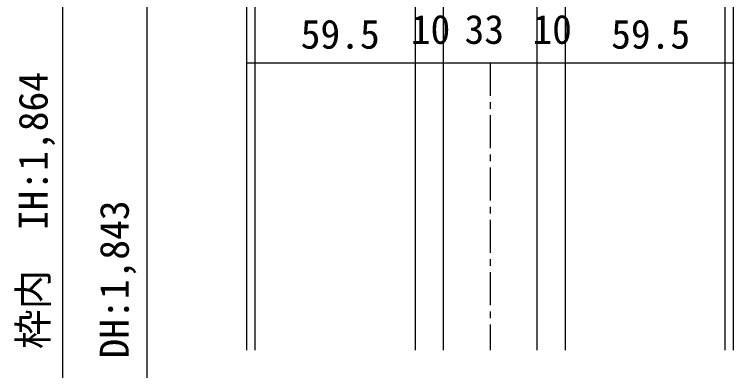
# Model space of a CAD drawing. Units: millimetres, scale not verified. Extents: x -800 to 800, y -554 to 554.
# Drawn here: x -589.4 to -335.2, y 178.2 to 303.9 of the extents above; entities that cross this region are included whole.
import ezdxf
from ezdxf.enums import TextEntityAlignment as Align

# ---------------------------------------------------------------- set-up
doc = ezdxf.new("R2010")
doc.units = ezdxf.units.MM
doc.header["$LTSCALE"] = 4
doc.linetypes.add('USER11', pattern=[4.619272, 2.886781, -0.577497, 0.577497, -0.577497])
doc.layers.add('2-0', color=7, linetype='Continuous', lineweight=25)
doc.styles.add('ＭＳ ゴシック', font='')
doc.styles.get('ＭＳ ゴシック').set_extended_font_data('MS Gothic')

msp = doc.modelspace()

# ---------------------------------------------------------------- linework, layer by layer
at = {"layer": '2-0'}
for p, q in [((-572.341, 444.201), (-572.341, 185.393)), ((-507.286, 185.392), (-507.286, 444.2)), ((-504.283, 185.392), (-504.283, 444.2)), ((-338.293, 185.392), (-338.293, 444.2)), ((-335.29, 185.392), (-335.29, 444.2)), ((-542.654, 408.202), (-542.654, 185.392)), ((-447.787, 408.202), (-447.787, 185.392)), ((-394.789, 408.202), (-394.789, 185.392)), ((-404.788, 399.902), (-404.788, 185.392)), ((-507.286, 286.77), (-335.29, 286.77)), ((-507.246, 286.774), (-507.246, 286.77)), ((-447.747, 286.774), (-447.747, 286.77)), ((-437.752, 286.774), (-437.752, 286.77)), ((-404.748, 286.774), (-404.748, 286.77)), ((-394.749, 286.774), (-394.749, 286.77)), ((-335.25, 286.774), (-335.249, 286.77)), ((-572.341, 185.392), (-572.341, 11.798)), ((-542.654, 185.392), (-542.654, 11.798))]:
    msp.add_line(p, q, dxfattribs=at)
at = {"layer": '2-0', "linetype": 'USER11'}
msp.add_line((-421.288, 286.77), (-421.288, 185.392), dxfattribs=at)
at = {"layer": '2-0'}
msp.add_lwpolyline([(-437.788, 185.392), (-437.788, 399.902), (-404.788, 399.902)], dxfattribs=at)
for centre, radius, start, end in [((-507.287, 286.77), 0.0397, 177.09099, 182.90901), ((-507.288, 286.771), 0.0391, 160.28316, 166.07248), ((-507.286, 286.77), 0.0409, 166.07827, 171.7669), ((-507.283, 286.77), 0.0434, 171.77213, 177.32017), ((-507.291, 286.77), 0.0352, 183.12524, 189.17985), ((-507.29, 286.77), 0.0365, 189.18109, 195.01795), ((-507.289, 286.77), 0.0379, 195.01719, 200.64968), ((-507.289, 286.771), 0.0378, 154.4285, 160.27717), ((-507.288, 286.771), 0.0393, 200.64748, 206.10284), ((-507.289, 286.771), 0.037, 148.5546, 154.42267), ((-507.286, 286.771), 0.0406, 206.09971, 211.4145), ((-507.29, 286.772), 0.0367, 142.69789, 148.54925), ((-507.286, 286.772), 0.0415, 211.41085, 216.62717), ((-507.29, 286.772), 0.0367, 136.8889, 142.69323), ((-507.285, 286.772), 0.0422, 216.62333, 221.78573), ((-507.285, 286.772), 0.0424, 221.78199, 226.93509), ((-507.289, 286.771), 0.0371, 131.15128, 136.88506), ((-507.289, 286.771), 0.0377, 125.50155, 131.14826), ((-507.285, 286.772), 0.0424, 226.93169, 232.11811), ((-507.285, 286.772), 0.042, 232.11532, 237.37364), ((-507.288, 286.77), 0.0386, 119.94975, 125.49928), ((-507.288, 286.769), 0.0397, 114.50051, 119.9481), ((-507.285, 286.772), 0.0414, 237.37172, 242.73431), ((-507.286, 286.771), 0.0407, 242.73359, 248.22413), ((-507.287, 286.768), 0.041, 109.15447, 114.49934), ((-507.287, 286.767), 0.0424, 103.90968, 109.15362), ((-507.286, 286.77), 0.0401, 248.2249, 253.85572), ((-507.287, 286.765), 0.044, 98.76295, 103.909), ((-507.286, 286.77), 0.0396, 253.85826, 259.6277), ((-507.286, 286.763), 0.0458, 93.71097, 98.76233), ((-507.286, 286.77), 0.0394, 259.63214, 265.52261), ((-507.286, 286.762), 0.0476, 88.75108, 93.71589), ((-507.286, 286.77), 0.0396, 265.52638, 271.50042), ((-507.286, 286.762), 0.0467, 83.77532, 88.78032), ((-507.286, 286.77), 0.0394, 271.49391, 277.43308), ((-507.286, 286.764), 0.0449, 78.67636, 83.7747), ((-507.286, 286.77), 0.0394, 277.43846, 283.27166), ((-507.286, 286.766), 0.0432, 73.48114, 78.67573), ((-507.286, 286.77), 0.0398, 283.27514, 288.97644), ((-507.285, 286.767), 0.0417, 68.18632, 73.48039), ((-507.286, 286.771), 0.0404, 288.97807, 294.53802), ((-507.285, 286.769), 0.0403, 62.7892, 68.18533), ((-507.287, 286.771), 0.0411, 294.53801, 299.96226), ((-507.284, 286.77), 0.0392, 57.28893, 62.78781), ((-507.287, 286.772), 0.0417, 299.9609, 305.26779), ((-507.284, 286.77), 0.0382, 51.68797, 57.28699), ((-507.287, 286.772), 0.0422, 305.2654, 310.48328), ((-507.283, 286.771), 0.0374, 45.99345, 51.68534), ((-507.287, 286.772), 0.0425, 310.48015, 315.64479), ((-507.283, 286.771), 0.0369, 40.21848, 45.99003), ((-507.287, 286.772), 0.0424, 315.64119, 320.79344), ((-507.283, 286.772), 0.0367, 34.38299, 40.21422), ((-507.287, 286.772), 0.0419, 320.78962, 325.97335), ((-507.283, 286.772), 0.0368, 28.51407, 34.37797), ((-507.286, 286.772), 0.0411, 325.96957, 331.22965), ((-507.283, 286.771), 0.0373, 22.64526, 28.50844), ((-507.285, 286.771), 0.04, 331.22621, 336.60629), ((-507.284, 286.771), 0.0384, 16.81517, 22.63931), ((-507.284, 286.771), 0.0386, 336.60357, 342.14341), ((-507.286, 286.77), 0.0399, 11.06512, 16.80923), ((-507.283, 286.77), 0.0372, 342.14186, 347.87389), ((-507.288, 286.77), 0.042, 5.43643, 11.05956), ((-507.282, 286.77), 0.0359, 347.87405, 353.81917), ((-507.28, 286.77), 0.0347, 353.8216, 359.98446), ((-447.788, 286.77), 0.0397, 177.09099, 182.90901), ((-447.789, 286.771), 0.0391, 160.28316, 166.07248), ((-447.787, 286.77), 0.0409, 166.07827, 171.7669), ((-447.784, 286.77), 0.0434, 171.77213, 177.32017), ((-447.792, 286.77), 0.0352, 183.12524, 189.17985), ((-447.791, 286.77), 0.0365, 189.18109, 195.01795), ((-447.79, 286.77), 0.0379, 195.01719, 200.64968), ((-447.79, 286.771), 0.0378, 154.4285, 160.27717), ((-447.788, 286.771), 0.0393, 200.64748, 206.10284), ((-447.79, 286.771), 0.037, 148.5546, 154.42267), ((-447.787, 286.771), 0.0406, 206.09971, 211.4145), ((-447.791, 286.772), 0.0367, 142.69789, 148.54925), ((-447.787, 286.772), 0.0415, 211.41085, 216.62717), ((-447.791, 286.772), 0.0367, 136.8889, 142.69323), ((-447.786, 286.772), 0.0422, 216.62333, 221.78573), ((-447.786, 286.772), 0.0424, 221.78199, 226.93509), ((-447.79, 286.771), 0.0371, 131.15128, 136.88506), ((-447.79, 286.771), 0.0377, 125.50155, 131.14826), ((-447.786, 286.772), 0.0424, 226.93169, 232.11811), ((-447.786, 286.772), 0.042, 232.11532, 237.37364), ((-447.789, 286.77), 0.0386, 119.94975, 125.49928), ((-447.789, 286.769), 0.0397, 114.50051, 119.9481), ((-447.786, 286.772), 0.0414, 237.37172, 242.73431), ((-447.787, 286.771), 0.0407, 242.73359, 248.22413), ((-447.788, 286.768), 0.041, 109.15447, 114.49934), ((-447.788, 286.767), 0.0424, 103.90968, 109.15362), ((-447.787, 286.77), 0.0401, 248.2249, 253.85572), ((-447.788, 286.765), 0.044, 98.76295, 103.909), ((-447.787, 286.77), 0.0396, 253.85826, 259.6277), ((-447.787, 286.763), 0.0458, 93.71097, 98.76233), ((-447.787, 286.77), 0.0394, 259.63214, 265.52261), ((-447.787, 286.762), 0.0476, 88.75108, 93.71589), ((-447.787, 286.77), 0.0396, 265.52638, 271.50042), ((-447.787, 286.762), 0.0467, 83.77532, 88.78032), ((-447.787, 286.77), 0.0394, 271.49391, 277.43308), ((-447.787, 286.764), 0.0449, 78.67636, 83.7747), ((-447.787, 286.77), 0.0394, 277.43846, 283.27166), ((-447.787, 286.766), 0.0432, 73.48114, 78.67573), ((-447.787, 286.77), 0.0398, 283.27514, 288.97644), ((-447.786, 286.767), 0.0417, 68.18632, 73.48039), ((-447.787, 286.771), 0.0404, 288.97807, 294.53802), ((-447.786, 286.769), 0.0403, 62.7892, 68.18533), ((-447.788, 286.771), 0.0411, 294.53801, 299.96226), ((-447.785, 286.77), 0.0392, 57.28893, 62.78781), ((-447.788, 286.772), 0.0417, 299.9609, 305.26779), ((-447.785, 286.77), 0.0382, 51.68797, 57.28699), ((-447.788, 286.772), 0.0422, 305.2654, 310.48328), ((-447.784, 286.771), 0.0374, 45.99345, 51.68534), ((-447.788, 286.772), 0.0425, 310.48015, 315.64479), ((-447.784, 286.771), 0.0369, 40.21848, 45.99003), ((-447.788, 286.772), 0.0424, 315.64119, 320.79344), ((-447.784, 286.772), 0.0367, 34.38299, 40.21422), ((-447.788, 286.772), 0.0419, 320.78962, 325.97335), ((-447.784, 286.772), 0.0368, 28.51407, 34.37797), ((-447.787, 286.772), 0.0411, 325.96957, 331.22965), ((-447.784, 286.771), 0.0373, 22.64526, 28.50844), ((-447.786, 286.771), 0.04, 331.22621, 336.60629), ((-447.785, 286.771), 0.0384, 16.81517, 22.63931), ((-447.785, 286.771), 0.0386, 336.60357, 342.14341), ((-447.787, 286.77), 0.0399, 11.06512, 16.80923), ((-447.784, 286.77), 0.0372, 342.14186, 347.87389), ((-447.789, 286.77), 0.042, 5.43643, 11.05956), ((-447.781, 286.77), 0.0347, 353.8216, 359.98446), ((-447.782, 286.77), 0.0359, 347.87405, 353.81917), ((-437.772, 286.77), 0.0525, 177.80327, 182.19673), ((-437.774, 286.771), 0.0506, 169.13743, 173.70347), ((-437.768, 286.77), 0.056, 173.7017, 177.99043), ((-437.779, 286.77), 0.0454, 182.34444, 187.03101), ((-437.779, 286.77), 0.0449, 187.02793, 191.7327), ((-437.778, 286.771), 0.0458, 164.2802, 169.13841), ((-437.78, 286.769), 0.0441, 191.72948, 196.48868), ((-437.782, 286.773), 0.0417, 159.12192, 164.27997), ((-437.781, 286.769), 0.0429, 196.48547, 201.33619), ((-437.785, 286.774), 0.0382, 153.66518, 159.12001), ((-437.782, 286.769), 0.0415, 201.33322, 206.31186), ((-437.788, 286.775), 0.0354, 147.927, 153.66116), ((-437.784, 286.768), 0.0399, 206.3094, 211.44981), ((-437.79, 286.776), 0.0333, 141.94197, 147.92058), ((-437.785, 286.767), 0.0382, 211.44821, 216.77907), ((-437.791, 286.777), 0.0318, 135.76376, 141.93318), ((-437.787, 286.766), 0.0366, 216.77876, 222.32032), ((-437.788, 286.765), 0.0352, 222.32178, 228.08206), ((-437.791, 286.778), 0.031, 129.46372, 135.75301), ((-437.791, 286.778), 0.031, 123.12621, 129.45184), ((-437.788, 286.764), 0.034, 228.08571, 234.05647), ((-437.791, 286.777), 0.0316, 116.8411, 123.11432), ((-437.789, 286.764), 0.0332, 234.06257, 240.2161), ((-437.791, 286.776), 0.033, 110.69479, 116.8303), ((-437.789, 286.763), 0.0329, 240.22458, 246.51229), ((-437.79, 286.774), 0.0351, 104.76211, 110.68596), ((-437.789, 286.764), 0.0333, 246.52266, 252.87676), ((-437.789, 286.771), 0.0381, 99.10085, 104.75574), ((-437.789, 286.765), 0.0343, 252.88811, 259.22689), ((-437.788, 286.767), 0.042, 93.74954, 99.09699), ((-437.788, 286.766), 0.0361, 259.23803, 265.47406), ((-437.788, 286.763), 0.0465, 88.72265, 93.76304), ((-437.788, 286.769), 0.0387, 265.46974, 271.53452), ((-437.788, 286.765), 0.0443, 83.61791, 88.80291), ((-437.788, 286.768), 0.0374, 271.46788, 277.62057), ((-437.787, 286.769), 0.0399, 78.11041, 83.61522), ((-437.788, 286.765), 0.0351, 277.63115, 283.92947), ((-437.787, 286.773), 0.0365, 72.30994, 78.10531), ((-437.787, 286.764), 0.0337, 283.94087, 290.2981), ((-437.786, 286.775), 0.0339, 66.26433, 72.30231), ((-437.787, 286.763), 0.033, 290.3091, 296.63951), ((-437.785, 286.777), 0.0322, 60.03995, 66.25443), ((-437.787, 286.763), 0.033, 296.64903, 302.87699), ((-437.785, 286.777), 0.0312, 53.71797, 60.02847), ((-437.787, 286.764), 0.0335, 302.88432, 308.95123), ((-437.785, 286.778), 0.0309, 47.38751, 53.70594), ((-437.788, 286.765), 0.0345, 308.95609, 314.8238), ((-437.785, 286.777), 0.0313, 41.13692, 47.37608), ((-437.789, 286.766), 0.0359, 314.82631, 320.47715), ((-437.786, 286.777), 0.0325, 35.0452, 41.12707), ((-437.79, 286.767), 0.0374, 320.47767, 325.91201), ((-437.792, 286.768), 0.0391, 325.91101, 331.14349), ((-437.787, 286.776), 0.0342, 29.17566, 35.03757), ((-437.789, 286.774), 0.0367, 23.57274, 29.17045), ((-437.793, 286.768), 0.0407, 331.14142, 336.19697), ((-437.792, 286.773), 0.0398, 18.26218, 23.56982), ((-437.796, 286.772), 0.0436, 13.25342, 18.26117), ((-437.796, 286.769), 0.0435, 341.10133, 345.90166), ((-437.794, 286.769), 0.0422, 336.19421, 341.10445), ((-437.797, 286.77), 0.0445, 345.89842, 350.62579), ((-437.8, 286.771), 0.0481, 8.54321, 13.25385), ((-437.798, 286.77), 0.0455, 355.31092, 0.00135), ((-437.805, 286.77), 0.0532, 4.11943, 8.54464), ((-437.797, 286.77), 0.0452, 350.62262, 355.31386), ((-404.789, 286.77), 0.0397, 177.09099, 182.90901), ((-404.788, 286.77), 0.0409, 166.07827, 171.7669), ((-404.785, 286.77), 0.0434, 171.77213, 177.32017), ((-404.793, 286.77), 0.0352, 183.12524, 189.17985), ((-404.792, 286.77), 0.0365, 189.18109, 195.01795), ((-404.791, 286.77), 0.0379, 195.01719, 200.64968), ((-404.791, 286.771), 0.0378, 154.4285, 160.27717), ((-404.789, 286.771), 0.0391, 160.28316, 166.07248), ((-404.789, 286.771), 0.0393, 200.64748, 206.10284), ((-404.791, 286.771), 0.037, 148.5546, 154.42267), ((-404.788, 286.771), 0.0406, 206.09971, 211.4145), ((-404.792, 286.772), 0.0367, 142.69789, 148.54925), ((-404.787, 286.772), 0.0415, 211.41085, 216.62717), ((-404.792, 286.772), 0.0367, 136.8889, 142.69323), ((-404.787, 286.772), 0.0422, 216.62333, 221.78573), ((-404.787, 286.772), 0.0424, 221.78199, 226.93509), ((-404.791, 286.771), 0.0371, 131.15128, 136.88506), ((-404.791, 286.771), 0.0377, 125.50155, 131.14826), ((-404.787, 286.772), 0.0424, 226.93169, 232.11811), ((-404.787, 286.772), 0.042, 232.11532, 237.37364), ((-404.79, 286.77), 0.0386, 119.94975, 125.49928), ((-404.79, 286.769), 0.0397, 114.50051, 119.9481), ((-404.787, 286.772), 0.0414, 237.37172, 242.73431), ((-404.788, 286.771), 0.0407, 242.73359, 248.22413), ((-404.789, 286.768), 0.041, 109.15447, 114.49934), ((-404.789, 286.767), 0.0424, 103.90968, 109.15362), ((-404.788, 286.77), 0.0401, 248.2249, 253.85572), ((-404.788, 286.765), 0.044, 98.76295, 103.909), ((-404.788, 286.77), 0.0396, 253.85826, 259.6277), ((-404.788, 286.763), 0.0458, 93.71097, 98.76233), ((-404.788, 286.77), 0.0394, 259.63214, 265.52261), ((-404.788, 286.762), 0.0476, 88.75108, 93.71589), ((-404.788, 286.77), 0.0396, 265.52638, 271.50042), ((-404.788, 286.762), 0.0467, 83.77532, 88.78032), ((-404.788, 286.77), 0.0394, 271.49391, 277.43308), ((-404.788, 286.764), 0.0449, 78.67636, 83.7747), ((-404.788, 286.77), 0.0394, 277.43846, 283.27166), ((-404.788, 286.766), 0.0432, 73.48114, 78.67573), ((-404.788, 286.77), 0.0398, 283.27514, 288.97644), ((-404.787, 286.767), 0.0417, 68.18632, 73.48039), ((-404.788, 286.771), 0.0404, 288.97807, 294.53802), ((-404.787, 286.769), 0.0403, 62.7892, 68.18533), ((-404.789, 286.771), 0.0411, 294.53801, 299.96226), ((-404.786, 286.77), 0.0392, 57.28893, 62.78781), ((-404.789, 286.772), 0.0417, 299.9609, 305.26779), ((-404.786, 286.77), 0.0382, 51.68797, 57.28699), ((-404.789, 286.772), 0.0422, 305.2654, 310.48328), ((-404.785, 286.771), 0.0374, 45.99345, 51.68534), ((-404.789, 286.772), 0.0425, 310.48015, 315.64479), ((-404.785, 286.771), 0.0369, 40.21848, 45.99003), ((-404.789, 286.772), 0.0424, 315.64119, 320.79344), ((-404.785, 286.772), 0.0367, 34.38299, 40.21422), ((-404.789, 286.772), 0.0419, 320.78962, 325.97335), ((-404.785, 286.772), 0.0368, 28.51407, 34.37797), ((-404.788, 286.772), 0.0411, 325.96957, 331.22965), ((-404.785, 286.771), 0.0373, 22.64526, 28.50844), ((-404.787, 286.771), 0.04, 331.22621, 336.60629), ((-404.786, 286.771), 0.0384, 16.81517, 22.63931), ((-404.786, 286.771), 0.0386, 336.60357, 342.14341), ((-404.788, 286.77), 0.0399, 11.06512, 16.80923), ((-404.785, 286.77), 0.0372, 342.14186, 347.87389), ((-404.79, 286.77), 0.042, 5.43643, 11.05956), ((-404.782, 286.77), 0.0347, 353.8216, 359.98446), ((-404.783, 286.77), 0.0359, 347.87405, 353.81917), ((-394.79, 286.77), 0.0397, 177.09099, 182.90901), ((-394.789, 286.77), 0.0409, 166.07827, 171.7669), ((-394.786, 286.77), 0.0434, 171.77213, 177.32017), ((-394.794, 286.77), 0.0352, 183.12524, 189.17985), ((-394.793, 286.77), 0.0365, 189.18109, 195.01795), ((-394.792, 286.77), 0.0379, 195.01719, 200.64968), ((-394.792, 286.771), 0.0378, 154.4285, 160.27717), ((-394.79, 286.771), 0.0391, 160.28316, 166.07248), ((-394.79, 286.771), 0.0393, 200.64748, 206.10284), ((-394.792, 286.771), 0.037, 148.5546, 154.42267), ((-394.789, 286.771), 0.0406, 206.09971, 211.4145), ((-394.793, 286.772), 0.0367, 142.69789, 148.54925), ((-394.788, 286.772), 0.0415, 211.41085, 216.62717), ((-394.793, 286.772), 0.0367, 136.8889, 142.69323), ((-394.788, 286.772), 0.0422, 216.62333, 221.78573), ((-394.788, 286.772), 0.0424, 221.78199, 226.93509), ((-394.792, 286.771), 0.0371, 131.15128, 136.88506), ((-394.792, 286.771), 0.0377, 125.50155, 131.14826), ((-394.788, 286.772), 0.0424, 226.93169, 232.11811), ((-394.788, 286.772), 0.042, 232.11532, 237.37364), ((-394.791, 286.77), 0.0386, 119.94975, 125.49928), ((-394.791, 286.769), 0.0397, 114.50051, 119.9481), ((-394.788, 286.772), 0.0414, 237.37172, 242.73431), ((-394.789, 286.771), 0.0407, 242.73359, 248.22413), ((-394.79, 286.768), 0.041, 109.15447, 114.49934), ((-394.79, 286.767), 0.0424, 103.90968, 109.15362), ((-394.789, 286.77), 0.0401, 248.2249, 253.85572), ((-394.789, 286.765), 0.044, 98.76295, 103.909), ((-394.789, 286.77), 0.0396, 253.85826, 259.6277), ((-394.789, 286.763), 0.0458, 93.71097, 98.76233), ((-394.789, 286.77), 0.0394, 259.63214, 265.52261), ((-394.789, 286.762), 0.0476, 88.75108, 93.71589), ((-394.789, 286.77), 0.0396, 265.52638, 271.50042), ((-394.789, 286.762), 0.0467, 83.77532, 88.78032), ((-394.789, 286.77), 0.0394, 271.49391, 277.43308), ((-394.789, 286.764), 0.0449, 78.67636, 83.7747), ((-394.789, 286.77), 0.0394, 277.43846, 283.27166), ((-394.788, 286.766), 0.0432, 73.48114, 78.67573), ((-394.789, 286.77), 0.0398, 283.27514, 288.97644), ((-394.788, 286.767), 0.0417, 68.18632, 73.48039), ((-394.789, 286.771), 0.0404, 288.97807, 294.53802), ((-394.788, 286.769), 0.0403, 62.7892, 68.18533), ((-394.79, 286.771), 0.0411, 294.53801, 299.96226), ((-394.787, 286.77), 0.0392, 57.28893, 62.78781), ((-394.79, 286.772), 0.0417, 299.9609, 305.26779), ((-394.79, 286.772), 0.0422, 305.2654, 310.48328), ((-394.786, 286.77), 0.0382, 51.68797, 57.28699), ((-394.786, 286.771), 0.0374, 45.99345, 51.68534), ((-394.79, 286.772), 0.0425, 310.48015, 315.64479), ((-394.786, 286.771), 0.0369, 40.21848, 45.99003), ((-394.79, 286.772), 0.0424, 315.64119, 320.79344), ((-394.79, 286.772), 0.0419, 320.78962, 325.97335), ((-394.785, 286.772), 0.0367, 34.38299, 40.21422), ((-394.786, 286.772), 0.0368, 28.51407, 34.37797), ((-394.789, 286.772), 0.0411, 325.96957, 331.22965), ((-394.786, 286.771), 0.0373, 22.64526, 28.50844), ((-394.788, 286.771), 0.04, 331.22621, 336.60629), ((-394.787, 286.771), 0.0384, 16.81517, 22.63931), ((-394.787, 286.771), 0.0386, 336.60357, 342.14341), ((-394.786, 286.77), 0.0372, 342.14186, 347.87389), ((-394.788, 286.77), 0.0399, 11.06512, 16.80923), ((-394.791, 286.77), 0.042, 5.43643, 11.05956), ((-394.783, 286.77), 0.0347, 353.8216, 359.98446), ((-394.784, 286.77), 0.0359, 347.87405, 353.81917), ((-335.291, 286.77), 0.0397, 177.09099, 182.90901), ((-335.29, 286.77), 0.0409, 166.07827, 171.7669), ((-335.287, 286.77), 0.0434, 171.77213, 177.32017), ((-335.295, 286.77), 0.0352, 183.12524, 189.17985), ((-335.294, 286.77), 0.0365, 189.18109, 195.01795), ((-335.293, 286.77), 0.0379, 195.01719, 200.64968), ((-335.293, 286.771), 0.0378, 154.4285, 160.27717), ((-335.291, 286.771), 0.0391, 160.28316, 166.07248), ((-335.291, 286.771), 0.0393, 200.64748, 206.10284), ((-335.293, 286.771), 0.037, 148.5546, 154.42267), ((-335.29, 286.771), 0.0406, 206.09971, 211.4145), ((-335.294, 286.772), 0.0367, 142.69789, 148.54925), ((-335.289, 286.772), 0.0415, 211.41085, 216.62717), ((-335.294, 286.772), 0.0367, 136.8889, 142.69323), ((-335.289, 286.772), 0.0422, 216.62333, 221.78573), ((-335.289, 286.772), 0.0424, 221.78199, 226.93509), ((-335.293, 286.771), 0.0371, 131.15128, 136.88506), ((-335.293, 286.771), 0.0377, 125.50155, 131.14826), ((-335.289, 286.772), 0.0424, 226.93169, 232.11811), ((-335.289, 286.772), 0.042, 232.11532, 237.37364), ((-335.292, 286.77), 0.0386, 119.94975, 125.49928), ((-335.292, 286.769), 0.0397, 114.50051, 119.9481), ((-335.289, 286.772), 0.0414, 237.37172, 242.73431), ((-335.29, 286.771), 0.0407, 242.73359, 248.22413), ((-335.291, 286.768), 0.041, 109.15447, 114.49934), ((-335.291, 286.767), 0.0424, 103.90968, 109.15362), ((-335.29, 286.77), 0.0401, 248.2249, 253.85572), ((-335.29, 286.765), 0.044, 98.76295, 103.909), ((-335.29, 286.77), 0.0396, 253.85826, 259.6277), ((-335.29, 286.763), 0.0458, 93.71097, 98.76233), ((-335.29, 286.77), 0.0394, 259.63214, 265.52261), ((-335.29, 286.762), 0.0476, 88.75108, 93.71589), ((-335.29, 286.77), 0.0396, 265.52638, 271.50042), ((-335.29, 286.762), 0.0467, 83.77532, 88.78032), ((-335.29, 286.77), 0.0394, 271.49391, 277.43308), ((-335.29, 286.764), 0.0449, 78.67636, 83.7747), ((-335.29, 286.77), 0.0394, 277.43846, 283.27166), ((-335.289, 286.766), 0.0432, 73.48114, 78.67573), ((-335.29, 286.77), 0.0398, 283.27514, 288.97644), ((-335.289, 286.767), 0.0417, 68.18632, 73.48039), ((-335.29, 286.771), 0.0404, 288.97807, 294.53802), ((-335.291, 286.771), 0.0411, 294.53801, 299.96226), ((-335.288, 286.769), 0.0403, 62.7892, 68.18533), ((-335.288, 286.77), 0.0392, 57.28893, 62.78781), ((-335.291, 286.772), 0.0417, 299.9609, 305.26779), ((-335.291, 286.772), 0.0422, 305.2654, 310.48328), ((-335.287, 286.77), 0.0382, 51.68797, 57.28699), ((-335.287, 286.771), 0.0374, 45.99345, 51.68534), ((-335.291, 286.772), 0.0425, 310.48015, 315.64479), ((-335.287, 286.771), 0.0369, 40.21848, 45.99003), ((-335.291, 286.772), 0.0424, 315.64119, 320.79344), ((-335.291, 286.772), 0.0419, 320.78962, 325.97335), ((-335.286, 286.772), 0.0367, 34.38299, 40.21422), ((-335.287, 286.772), 0.0368, 28.51407, 34.37797), ((-335.29, 286.772), 0.0411, 325.96957, 331.22965), ((-335.287, 286.771), 0.0373, 22.64526, 28.50844), ((-335.289, 286.771), 0.04, 331.22621, 336.60629), ((-335.288, 286.771), 0.0384, 16.81517, 22.63931), ((-335.288, 286.771), 0.0386, 336.60357, 342.14341), ((-335.287, 286.77), 0.0372, 342.14186, 347.87389), ((-335.289, 286.77), 0.0399, 11.06512, 16.80923), ((-335.292, 286.77), 0.042, 5.43643, 11.05956), ((-335.284, 286.77), 0.0347, 353.8216, 359.98446), ((-335.285, 286.77), 0.0359, 347.87405, 353.81917)]:
    msp.add_arc(centre, radius, start, end, dxfattribs=at)

# ---------------------------------------------------------------- texts
at = {"layer": '2-0', "style": 'ＭＳ ゴシック'}
for s, p in [('10', (-449.322, 290.443)), ('33', (-430.323, 290.433)), ('10', (-406.35, 290.443)), ('59.5', (-488.231, 288.738)), ('59.5', (-378.512, 288.738))]:
    msp.add_text(s, height=10.26, dxfattribs=at).set_placement(p, align=Align.BOTTOM_LEFT)
for s, p in [('枠内\u3000IH:1,864', (-574.566, 185.779)), ('DH:1,843', (-545.887, 182.405))]:
    msp.add_text(s, height=10.26, rotation=90, dxfattribs=at).set_placement(p, align=Align.BOTTOM_LEFT)

doc.saveas('drawing.dxf')
